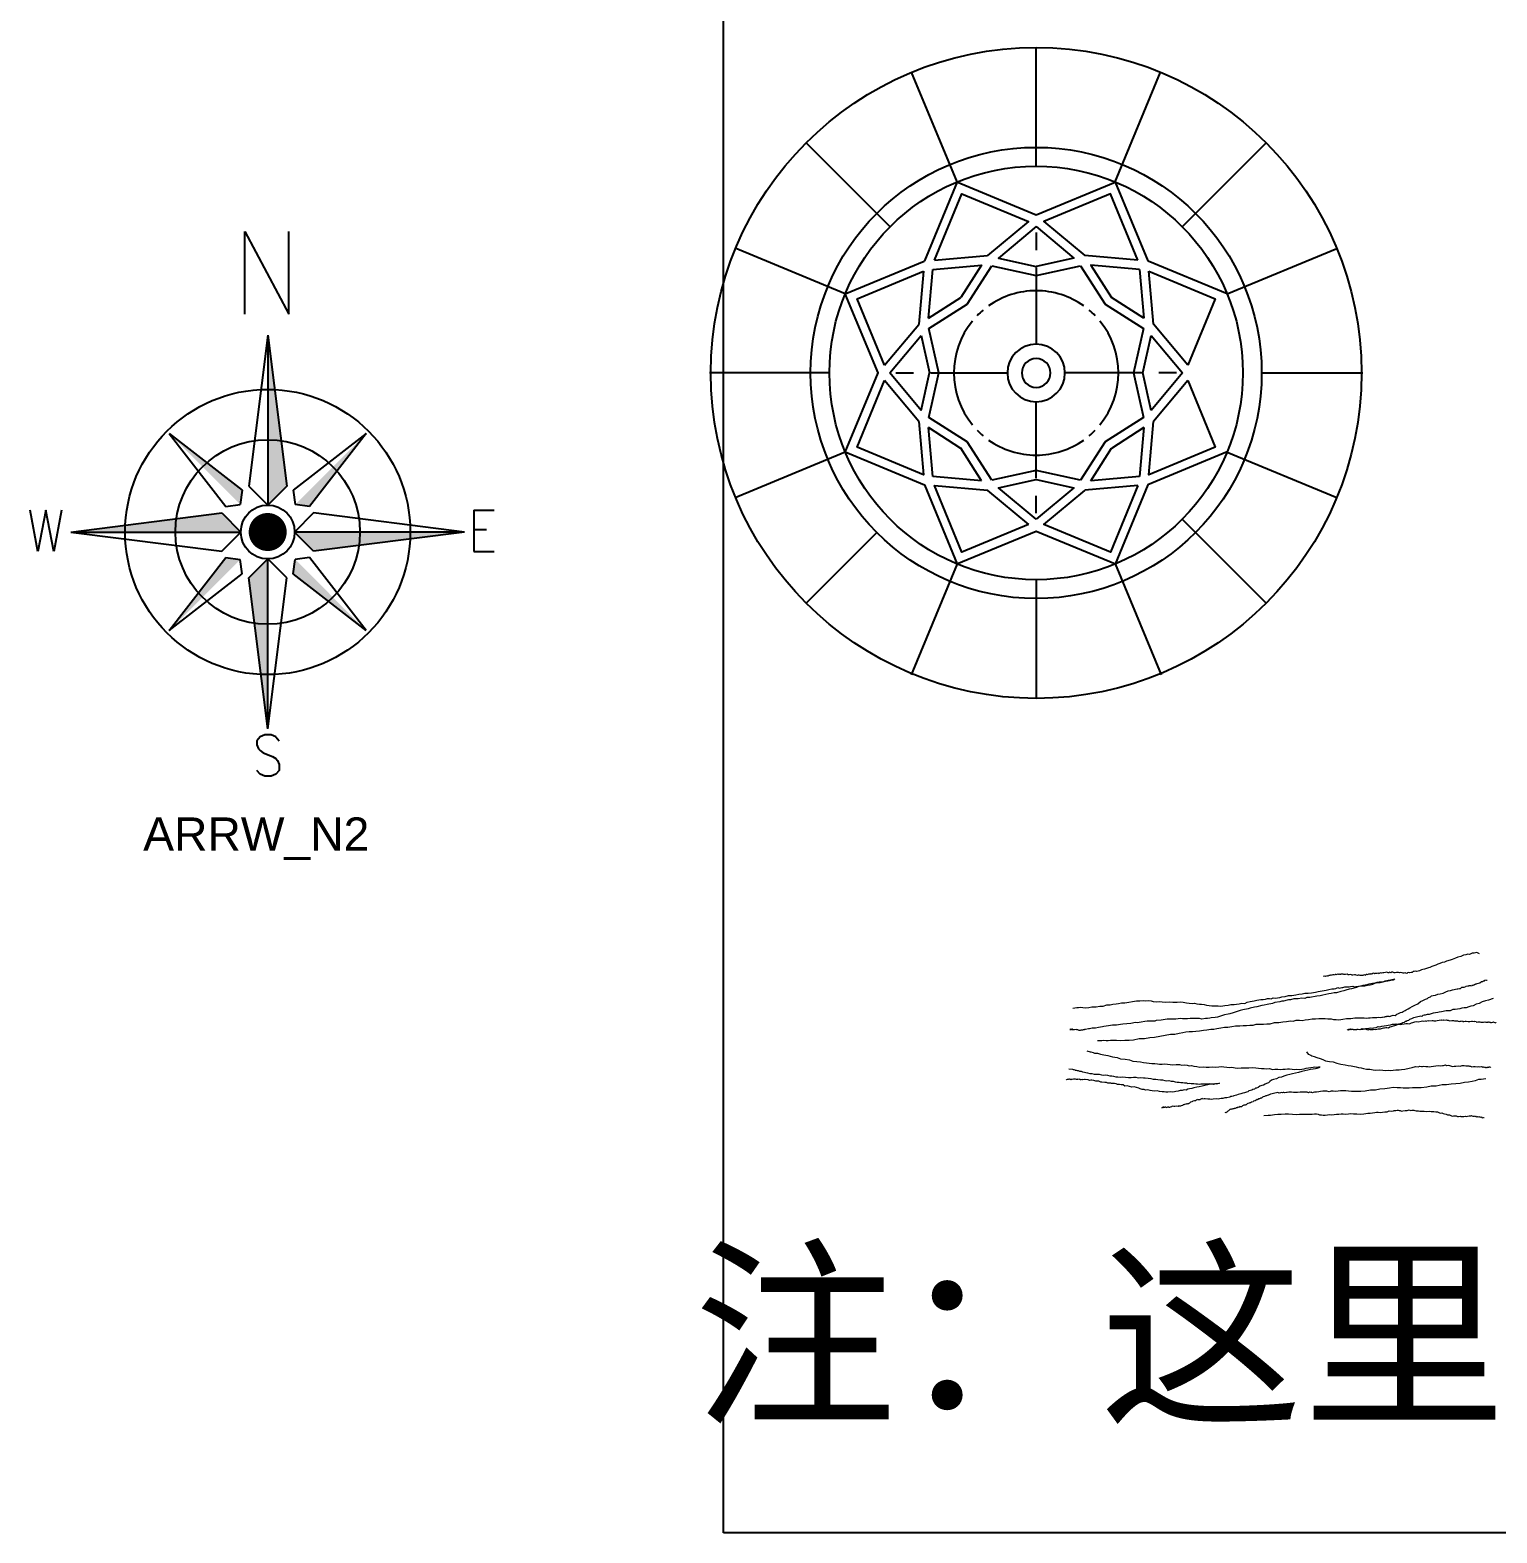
# Model space of a CAD drawing. Header units: millimetres. Extents: x 14385 to 129787, y 107826 to 186798.
# Drawn here: x 14385 to 23246, y 107826 to 116902 of the extents above; entities that cross this region are included whole.
import ezdxf
from ezdxf.enums import TextEntityAlignment as Align

# ---------------------------------------------------------------- set-up
doc = ezdxf.new("R2010")
doc.units = ezdxf.units.MM
doc.header["$LTSCALE"] = 1000
doc.layers.add('FF-DB', color=144, linetype='Continuous')
doc.layers.add('TEXT', color=50, linetype='Continuous')
doc.styles.add('ar', font='arial.ttf')

# ---------------------------------------------------------------- blocks, each defined once
blk = doc.blocks.new('ARRW_N2')
at = {"color": 6}
for p, q in [((-138.2, 1815.4), (128.2, 1315.2)), ((-138.2, 1315.2), (-138.2, 1815.4)), ((128.2, 1315.2), (128.2, 1815.4)), ((128.2, 1815.4), (128.2, 1815.4)), ((-1388, -117.4), (-1435.6, 132.7)), ((-1340.3, 132.7), (-1388, -117.4)), ((-1292.6, -117.4), (-1340.3, 132.7)), ((-1245, 132.7), (-1292.6, -117.4)), ((-1245, 132.7), (-1245, 132.7)), ((1244.8, 132.7), (1368.8, 132.7)), ((1244.8, 132.7), (1244.8, -117.4)), ((1321.2, 13.9), (1244.8, 13.9)), ((1244.8, -117.4), (1368.8, -117.4)), ((-46, -1237.2), (-65.6, -1260.7)), ((-65.6, -1260.7), (-65.6, -1284.9)), ((-17.9, -1225.4), (-46, -1237.2)), ((20.6, -1225.4), (-17.9, -1225.4)), ((48.7, -1237.2), (20.6, -1225.4)), ((48.7, -1237.2), (68.3, -1260.7)), ((-65.6, -1284.9), (-55.8, -1308.4)), ((-55.8, -1308.4), (-46, -1320.1)), ((-46, -1320.1), (-27.1, -1332.5)), ((-27.1, -1332.5), (29.8, -1356)), ((29.8, -1356), (48.7, -1367.8)), ((-46, -1463.1), (-65.6, -1439.6)), ((-65.6, -1439.6), (-65.6, -1439.6)), ((48.7, -1367.8), (58.5, -1379.5)), ((68.3, -1439.6), (48.7, -1463.1)), ((58.5, -1379.5), (68.3, -1403.7)), ((68.3, -1403.7), (68.3, -1439.6)), ((-17.9, -1474.9), (-46, -1463.1)), ((20.6, -1474.9), (-17.9, -1474.9)), ((48.7, -1463.1), (20.6, -1474.9))]:
    blk.add_line(p, q, dxfattribs=at)
for p, q in [((0, 1189.2), (-114.9, 277.3)), ((0, 1189.2), (114.9, 277.3)), ((0, 1189.2), (0, 162.5)), ((-595.1, 595.1), (-253.1, 154.5)), ((-595.1, 595.1), (-154.5, 253.1)), ((595.1, 595.1), (154.5, 253.1)), ((595.1, 595.1), (253.1, 154.5)), ((-114.9, 277.3), (0, 162.5)), ((114.9, 277.3), (0, 162.5)), ((-154.5, 253.1), (-165.5, 165.5)), ((154.5, 253.1), (165.5, 165.5)), ((-1189.2, 0), (-277.3, 114.9)), ((-277.3, 114.9), (-162.5, 0)), ((-253.1, 154.5), (-165.5, 165.5)), ((277.3, 114.9), (162.5, 0)), ((253.1, 154.5), (165.5, 165.5)), ((1189.2, 0), (277.3, 114.9)), ((-1189.2, 0), (-277.3, -114.9)), ((-1189.2, 0), (-162.5, 0)), ((-277.3, -114.9), (-162.5, 0)), ((1189.2, 0), (162.5, 0)), ((277.3, -114.9), (162.5, 0)), ((1189.2, 0), (277.3, -114.9)), ((-595.1, -595.1), (-253.1, -154.5)), ((-253.1, -154.5), (-165.5, -165.5)), ((-154.5, -253.1), (-165.5, -165.5)), ((-114.9, -277.3), (0, -162.5)), ((114.9, -277.3), (0, -162.5)), ((0, -1189.2), (0, -162.5)), ((154.5, -253.1), (165.5, -165.5)), ((253.1, -154.5), (165.5, -165.5)), ((595.1, -595.1), (253.1, -154.5)), ((-595.1, -595.1), (-154.5, -253.1)), ((595.1, -595.1), (154.5, -253.1)), ((0, -1189.2), (-114.9, -277.3)), ((0, -1189.2), (114.9, -277.3))]:
    blk.add_line(p, q)
at = {"const_width": 114.8}
blk.add_lwpolyline([(-57.4, 0, 1), (57.4, 0, 1)], format="xyb", close=True, dxfattribs=at)
for radius in [861.3, 557.3, 162.5]:
    blk.add_circle((0, 0), radius)
for points in [[(0, 1189.2), (114.9, 277.3), (0, 162.5)], [(-165.5, 165.5), (-595.1, 595.1), (-154.5, 253.1)], [(165.5, 165.5), (595.1, 595.1), (253.1, 154.5)], [(-1189.2, 0), (-277.3, 114.9), (-162.5, 0)], [(1189.2, 0), (277.3, -114.9), (162.5, 0)], [(-165.5, -165.5), (-595.1, -595.1), (-253.1, -154.5)], [(0, -1189.2), (-114.9, -277.3), (0, -162.5)], [(165.5, -165.5), (595.1, -595.1), (154.5, -253.1)]]:
    blk.add_solid(points)

msp = doc.modelspace()

# ---------------------------------------------------------------- linework, layer by layer
at = {"color": 1}
msp.add_lwpolyline([(129786.9, 184762.2), (129786.9, 107826.4), (18573.3, 107826.4), (18573.3, 184762.2), (80368.9, 184762.2), (80368.9, 107826.4)], dxfattribs=at)
at = {"linetype": 'Continuous', "lineweight": 5}
for points in [[(23141.2, 111323.4), (23125.1, 111330.6), (23116.3, 111328.5), (23107.5, 111326.4), (23096.3, 111327.4), (23081.1, 111320.2), (23069.9, 111321.2), (23057.9, 111316.5), (23043.4, 111315), (23028.3, 111307.7), (23010.6, 111303.6), (22995.5, 111296.4), (22974.7, 111289.6), (22962.7, 111285), (22941.9, 111278.3), (22929.9, 111273.6), (22915.4, 111272), (22900.3, 111264.8), (22888.3, 111260.2), (22876.3, 111255.5), (22864.3, 111250.9), (22852.3, 111246.2), (22840.3, 111241.6), (22831.5, 111239.5), (22819.5, 111234.9), (22807.5, 111230.2), (22798.7, 111228.1), (22789.9, 111226.1), (22777.9, 111221.4), (22769.1, 111219.3), (22760.3, 111217.3), (22754.6, 111217.8), (22745.8, 111215.7), (22740.2, 111216.2), (22733.8, 111211), (22728.2, 111211.5), (22719.4, 111209.5), (22713.8, 111210), (22705, 111207.9), (22701.8, 111205.3), (22696.2, 111205.8), (22693.8, 111208.9), (22685, 111206.8), (22679.3, 111207.3), (22673.7, 111207.8), (22665.7, 111211.4), (22656.9, 111209.3), (22651.3, 111209.8), (22645.6, 111210.3), (22640, 111210.8), (22631.2, 111208.7), (22625.6, 111209.2), (22617.6, 111212.8), (22611.9, 111213.3), (22605.6, 111208.1), (22597.5, 111211.7), (22594.3, 111209.1), (22588.7, 111209.6), (22580.7, 111213.2), (22571.9, 111211.1), (22563.1, 111209.1), (22557.4, 111209.6), (22548.6, 111207.5), (22543, 111208), (22539.8, 111205.4), (22534.2, 111205.9), (22531, 111203.3), (22528.6, 111206.4), (22519.8, 111204.3), (22514.2, 111204.8), (22508.6, 111205.3), (22505.4, 111202.8), (22502.9, 111205.8), (22494.1, 111203.8), (22490.9, 111201.2), (22485.3, 111201.7), (22482.1, 111199.1), (22479.7, 111202.2), (22476.5, 111199.6), (22470.9, 111200.1), (22467.7, 111197.5), (22462.1, 111198), (22456.5, 111198.5), (22450.1, 111193.4), (22447.7, 111196.5), (22438.9, 111194.4), (22435.7, 111191.8), (22430.1, 111192.3), (22424.4, 111192.8), (22418.8, 111193.3), (22413.2, 111193.8), (22407.6, 111194.3), (22404.4, 111191.7), (22396.4, 111195.3), (22390.7, 111195.8), (22385.1, 111196.3), (22376.3, 111194.2), (22370.7, 111194.7), (22362.7, 111198.3), (22353.9, 111196.2), (22348.2, 111196.7), (22340.2, 111200.3), (22331.4, 111198.2), (22325.8, 111198.7), (22320.2, 111199.2), (22317.7, 111202.3), (22314.5, 111199.7), (22308.9, 111200.2), (22303.3, 111200.7), (22300.1, 111198.1), (22294.5, 111198.6), (22292.1, 111201.7), (22288.9, 111199.1), (22283.3, 111199.6), (22280.1, 111197.1), (22274.5, 111197.6), (22268.8, 111198.1), (22265.7, 111195.5), (22260, 111196), (22254.4, 111196.5), (22251.2, 111193.9), (22248.8, 111197), (22245.6, 111194.4), (22240, 111194.9), (22236.8, 111192.3), (22231.2, 111192.8), (22228, 111190.3), (22224.8, 111187.7), (22222.4, 111190.8), (22219.2, 111188.2), (22216.8, 111191.3), (22213.6, 111188.7), (22210.4, 111186.1), (22208, 111189.2), (22204.8, 111186.6), (22202.4, 111189.7), (22199.2, 111187.1), (22199.2, 111187.1)], [(20684.2, 110996), (20707.4, 110999.6), (20718.6, 110998.6), (20727.4, 111000.7), (20744.3, 110999.2), (20761.1, 110997.7), (20781.2, 110998.8), (20798.8, 111003), (20824.4, 111003.5), (20847.7, 111007.2), (20867.7, 111008.3), (20888.5, 111015), (20908.5, 111016.1), (20926.2, 111020.2), (20946.2, 111021.3), (20960.6, 111022.9), (20978.2, 111027), (20998.3, 111028.1), (21021.5, 111031.7), (21044.7, 111035.4), (21068, 111039), (21088, 111040.1), (21108, 111041.2), (21124.9, 111039.7), (21139.3, 111041.3), (21156.2, 111039.8), (21169.8, 111035.7), (21186.7, 111034.2), (21206.7, 111035.3), (21223.6, 111033.8), (21246, 111031.8), (21266.1, 111032.9), (21288.5, 111030.9), (21314.2, 111031.4), (21334.2, 111032.5), (21351.1, 111031), (21370.3, 111026.5), (21387.2, 111025), (21404, 111023.5), (21418.5, 111025), (21432.1, 111021), (21449, 111019.5), (21460.2, 111018.5), (21477.1, 111017), (21490.7, 111012.9), (21507.6, 111011.4), (21524.4, 111009.9), (21541.3, 111008.4), (21561.3, 111009.5), (21578.2, 111008), (21601.4, 111011.6), (21621.4, 111012.7), (21639, 111016.9), (21659.1, 111017.9), (21673.5, 111019.5), (21687.9, 111021.1), (21705.5, 111025.2), (21722.4, 111023.7), (21737.6, 111031), (21755.2, 111035.1), (21778.4, 111038.8), (21796, 111042.9), (21819.3, 111046.6), (21833.7, 111048.1), (21848.1, 111049.7), (21860.1, 111054.4), (21871.3, 111053.4), (21882.6, 111052.4), (21894.6, 111057), (21905.8, 111056), (21920.2, 111057.6), (21934.6, 111059.2), (21946.6, 111063.8), (21966.7, 111064.9), (21987.5, 111071.6), (22007.5, 111072.7), (22030.7, 111076.4), (22048.3, 111080.5), (22068.4, 111081.6), (22086, 111085.7), (22106, 111086.8), (22126.1, 111087.9), (22149.3, 111091.5), (22166.9, 111095.7), (22190.1, 111099.3), (22213.4, 111103), (22231, 111107.1), (22248.6, 111111.3), (22263, 111112.9), (22271.8, 111114.9), (22283.8, 111119.6), (22291.9, 111116), (22300.7, 111118.1), (22309.5, 111120.2), (22315.1, 111119.7), (22327.1, 111124.3), (22338.3, 111123.3), (22352.7, 111124.9), (22361.6, 111127), (22376, 111128.5), (22384, 111125), (22392.8, 111127), (22398.4, 111126.5), (22404.1, 111126), (22412.9, 111128.1), (22421.7, 111130.2), (22432.9, 111129.2), (22447.3, 111130.8), (22464.9, 111134.9), (22479.4, 111136.5), (22497, 111140.6), (22509, 111145.3), (22526.6, 111149.4), (22541, 111151), (22558.6, 111155.2), (22570.6, 111159.8), (22588.2, 111164), (22602.6, 111165.5), (22611.5, 111167.6), (22620.3, 111169.7), (22625.9, 111169.2), (22629.1, 111171.8), (22625.9, 111169.2), (22622.7, 111166.6), (22619.5, 111164), (22613.9, 111164.5), (22605.1, 111162.5), (22596.3, 111160.4), (22587.5, 111158.3), (22573, 111156.7), (22564.2, 111154.7), (22549.8, 111153.1), (22535.4, 111151.5), (22521, 111149.9), (22509, 111145.3), (22494.5, 111143.7), (22471.3, 111140.1), (22459.3, 111135.4), (22450.5, 111133.3), (22436.1, 111131.8), (22424.1, 111127.1), (22409.7, 111125.5), (22397.7, 111120.9), (22368.1, 111112.1), (22353.6, 111110.5), (22332.8, 111103.8), (22320.9, 111099.1), (22303.2, 111095), (22276.8, 111088.8), (22262.4, 111087.2), (22244.8, 111083), (22230.4, 111081.5), (22195.1, 111073.2), (22177.5, 111069), (22157.5, 111067.9), (22116.6, 111060.1), (22096.6, 111059.1), (22084.6, 111054.4), (22067.8, 111055.9), (22044.5, 111052.3), (22030.1, 111050.7), (22018.9, 111051.7), (21998.1, 111045), (21986.8, 111046), (21978, 111043.9), (21957.2, 111037.2), (21946, 111038.2), (21934, 111033.5), (21905.2, 111030.4), (21890, 111023.1), (21857.9, 111017.4), (21840.3, 111013.3), (21825.9, 111011.7), (21796.3, 111002.9), (21781.9, 111001.3), (21755.5, 110995.1), (21743.5, 110990.4), (21711.4, 110984.7), (21693.8, 110980.6), (21664.2, 110971.8), (21652.2, 110967.1), (21631.4, 110960.4), (21622.6, 110958.3), (21599.4, 110954.7), (21587.4, 110950), (21557.8, 110941.2), (21543.3, 110939.6), (21520.1, 110936), (21511.3, 110933.9), (21496.9, 110932.3), (21485.7, 110933.3), (21462.4, 110929.7), (21448.8, 110933.8), (21423.1, 110933.2), (21391.8, 110933.1), (21377.4, 110931.5), (21346.1, 110931.5), (21334.9, 110932.4), (21306.1, 110929.3), (21274.8, 110929.2), (21254.8, 110928.1), (21217.1, 110922.9), (21188.3, 110919.8), (21179.5, 110917.7), (21153.8, 110917.1), (21133.8, 110916), (21119.3, 110914.5), (21096.1, 110910.8), (21072.9, 110907.2), (21061.6, 110908.2), (21035.2, 110901.9), (21009.6, 110901.4), (20986.3, 110897.7), (20971.9, 110896.1), (20948.7, 110892.5), (20923, 110891.9), (20899.8, 110888.2), (20871, 110885.1), (20862.2, 110883), (20838.9, 110879.4), (20821.3, 110875.2), (20801.3, 110874.1), (20783.7, 110870), (20778.1, 110870.5), (20760.4, 110866.3), (20754.8, 110866.8), (20751.6, 110864.3), (20746, 110864.8), (20742.8, 110862.2), (20737.2, 110862.7), (20731.6, 110863.2), (20728.4, 110860.6), (20722.8, 110861.1), (20717.2, 110861.6), (20714.7, 110864.7), (20709.1, 110865.2), (20703.5, 110865.7), (20694.7, 110863.6), (20689.1, 110864.1), (20683.5, 110864.6), (20677.9, 110865.1), (20672.2, 110865.6), (20669.8, 110868.7), (20666.6, 110866.1), (20666.6, 110866.1), (20672.2, 110865.6), (20675.4, 110868.2), (20678.6, 110870.8), (20681, 110867.7), (20684.2, 110870.3)], [(20833.9, 110799.8), (20853.9, 110800.9), (20859.5, 110800.4), (20868.3, 110802.5), (20885.2, 110801), (20896.4, 110800), (20910.8, 110801.5), (20930.9, 110802.6), (20947.7, 110801.1), (20970.2, 110799.1), (20999, 110802.3), (21024.7, 110802.9), (21050.3, 110803.4), (21085.6, 110811.7), (21116.8, 110811.8), (21148.9, 110817.5), (21177.7, 110820.7), (21209.8, 110826.4), (21241.8, 110832.1), (21273.8, 110837.9), (21299.5, 110838.4), (21325.9, 110844.7), (21349.1, 110848.3), (21366.7, 110852.5), (21386.8, 110853.5), (21406.8, 110854.6), (21426.9, 110855.7), (21450.1, 110859.3), (21473.3, 110863), (21493.4, 110864.1), (21516.6, 110867.7), (21536.6, 110868.8), (21554.2, 110873), (21577.5, 110876.6), (21600.7, 110880.3), (21620.7, 110881.3), (21644, 110885), (21667.2, 110888.6), (21692.8, 110889.2), (21712.9, 110890.3), (21732.9, 110891.4), (21753, 110892.4), (21773, 110893.5), (21790.6, 110897.7), (21805, 110899.2), (21821.9, 110897.7), (21836.3, 110899.3), (21856.3, 110900.4), (21876.4, 110901.5), (21902.8, 110907.7), (21928.5, 110908.3), (21951.7, 110911.9), (21974.9, 110915.6), (21998.1, 110919.2), (22015, 110917.7), (22032.6, 110921.9), (22052.6, 110923), (22069.5, 110921.5), (22087.1, 110925.6), (22107.1, 110926.7), (22130.4, 110930.3), (22150.4, 110931.4), (22170.5, 110932.5), (22190.5, 110933.6), (22207.3, 110932.1), (22224.2, 110930.6), (22244.2, 110931.6), (22257.9, 110927.6), (22274.7, 110926.1), (22291.6, 110924.6), (22314.8, 110928.2), (22338, 110931.9), (22363.7, 110932.5), (22386.9, 110936.1), (22401.4, 110937.7), (22418.2, 110936.2), (22432.6, 110937.8), (22443.9, 110936.8), (22455.1, 110935.8), (22469.5, 110937.3), (22480.7, 110936.3), (22495.2, 110937.9), (22509.6, 110939.5), (22520.8, 110938.5), (22529.6, 110940.6), (22540.9, 110939.6), (22549.7, 110941.7), (22555.3, 110941.2), (22564.1, 110943.2), (22569.7, 110942.7), (22572.9, 110945.3), (22578.5, 110944.8), (22581.7, 110947.4), (22587.3, 110946.9), (22592.9, 110946.4), (22598.6, 110945.9), (22607.4, 110948), (22619.4, 110952.6), (22630.6, 110951.6), (22640.2, 110959.3), (22652.2, 110964), (22664.1, 110968.6), (22673, 110970.7), (22679.3, 110975.8), (22691.3, 110980.5), (22697.7, 110985.6), (22709.7, 110990.3), (22719.3, 110998), (22734.5, 111005.2), (22749.6, 111012.5), (22768, 111022.3), (22784, 111035.1), (22799.2, 111042.4), (22814.3, 111049.6), (22826.3, 111054.2), (22832.7, 111059.4), (22844.7, 111064), (22851.1, 111069.2), (22859.9, 111071.2), (22874.3, 111072.8), (22889.5, 111080), (22903.9, 111081.6), (22921.5, 111085.8), (22936.7, 111093), (22951.9, 111100.2), (22966.3, 111101.8), (22978.3, 111106.4), (22987.1, 111108.5), (22995.9, 111110.6), (23004.7, 111112.7), (23010.4, 111112.2), (23019.2, 111114.2), (23024.8, 111113.7), (23028, 111116.3), (23034.4, 111121.5), (23048.8, 111123), (23057.6, 111125.1), (23060.8, 111127.7), (23069.6, 111129.8), (23075.2, 111129.3), (23078.4, 111131.8), (23084, 111131.3), (23089.6, 111130.8), (23092.8, 111133.4), (23098.4, 111132.9), (23101.6, 111135.5), (23107.2, 111135), (23110.4, 111137.6), (23116.8, 111142.7), (23119.2, 111139.6), (23125.6, 111144.8), (23143.2, 111148.9), (23152.8, 111156.7), (23158.4, 111156.2), (23164.8, 111161.3), (23170.4, 111160.8), (23173.6, 111163.4), (23176.8, 111166), (23179.2, 111162.9), (23182.4, 111165.5), (23182.4, 111165.5), (23184.8, 111162.4)], [(23224.1, 111053.2), (23194.5, 111044.4), (23176.8, 111040.2), (23156, 111033.5), (23137.7, 111023.7), (23120.1, 111019.5), (23101.7, 111009.8), (23087.3, 111008.2), (23075.3, 111003.5), (23060.1, 110996.3), (23048.8, 110997.3), (23034.4, 110995.7), (23022.4, 110991.1), (23008, 110989.5), (22993.6, 110987.9), (22979.2, 110986.4), (22964, 110979.1), (22952.7, 110980.1), (22938.3, 110978.6), (22929.5, 110976.5), (22920.7, 110974.4), (22911.9, 110972.3), (22897.5, 110970.8), (22888.7, 110968.7), (22874.2, 110967.1), (22859.8, 110965.5), (22847.8, 110960.9), (22835.8, 110956.2), (22824.6, 110957.2), (22812.6, 110952.6), (22807, 110953.1), (22798.2, 110951), (22791.8, 110945.9), (22786.2, 110946.4), (22777.4, 110944.3), (22768.6, 110942.2), (22759.8, 110940.1), (22751, 110938.1), (22742.2, 110936), (22730.2, 110931.3), (22718.2, 110926.7), (22711.8, 110921.5), (22703, 110919.5), (22696.6, 110914.3), (22691, 110914.8), (22684.6, 110909.7), (22675.8, 110907.6), (22672.6, 110905), (22660.6, 110900.4), (22651.8, 110898.3), (22639.8, 110893.6), (22627.8, 110889), (22619, 110886.9), (22607, 110882.3), (22598.2, 110880.2), (22591.8, 110875), (22580.6, 110876), (22575, 110876.5), (22566.2, 110874.5), (22560.6, 110875), (22551.7, 110872.9), (22539.8, 110868.2), (22528.5, 110869.2), (22519.7, 110867.2), (22510.9, 110865.1), (22499.7, 110866.1), (22496.5, 110863.5), (22490.9, 110864), (22479.6, 110865), (22474, 110865.5), (22465.2, 110863.4), (22457.2, 110867), (22445.9, 110868), (22437.1, 110865.9), (22425.9, 110866.9), (22417.1, 110864.9), (22405.9, 110865.9), (22400.2, 110866.3), (22391.4, 110864.3), (22385.8, 110864.8), (22380.2, 110865.3), (22374.6, 110865.8), (22369, 110866.3), (22363.4, 110866.8), (22360.2, 110864.2), (22357.7, 110867.3), (22354.5, 110864.7), (22352.1, 110867.8), (22348.9, 110865.2), (22345.7, 110862.6), (22343.3, 110865.7), (22348.9, 110865.2), (22352.1, 110867.8), (22360.9, 110869.8), (22369, 110866.3), (22377.8, 110868.3), (22389, 110867.3), (22400.2, 110866.3), (22409, 110868.4), (22420.3, 110867.4), (22432.3, 110872.1), (22443.5, 110871.1), (22452.3, 110873.2), (22463.5, 110872.2), (22472.4, 110874.2), (22481.2, 110876.3), (22492.4, 110875.3), (22501.2, 110877.4), (22515.6, 110879), (22527.6, 110883.6), (22538.9, 110882.6), (22550.8, 110887.3), (22565.3, 110888.8), (22579.7, 110890.4), (22588.5, 110892.5), (22602.9, 110894.1), (22614.9, 110898.7), (22626.1, 110897.7), (22631.8, 110897.2), (22635, 110899.8), (22643, 110896.2), (22646.2, 110898.8), (22651.8, 110898.3), (22657.4, 110897.8), (22663, 110897.3), (22671.8, 110899.4), (22686.3, 110900.9), (22695.1, 110903), (22706.3, 110902), (22717.5, 110901), (22729.5, 110905.7), (22738.3, 110907.7), (22750.3, 110912.4), (22759.1, 110914.5), (22770.4, 110913.5), (22788, 110917.6), (22796.8, 110919.7), (22804.8, 110916.1), (22813.6, 110918.2), (22819.3, 110917.7), (22828.1, 110919.8), (22833.7, 110919.3), (22853.7, 110920.3), (22859.3, 110919.8), (22865, 110919.3), (22876.2, 110918.3), (22885, 110920.4), (22908.2, 110924.1), (22913.8, 110923.6), (22922.6, 110925.7), (22925.1, 110922.6), (22939.5, 110924.2), (22945.1, 110923.7), (22950.7, 110923.2), (22958.8, 110919.6), (22973.2, 110921.2), (22984.4, 110920.2), (22990, 110919.7), (23001.3, 110918.7), (23006.9, 110918.2), (23012.5, 110917.7), (23020.6, 110914.1), (23023.7, 110916.7), (23029.4, 110916.2), (23038.2, 110918.2), (23040.6, 110915.2), (23046.2, 110914.7), (23055, 110916.7), (23060.6, 110916.2), (23071.9, 110915.2), (23077.5, 110914.7), (23083.1, 110914.2), (23091.9, 110916.3), (23097.5, 110915.8), (23108.8, 110914.8), (23111.9, 110917.4), (23120, 110913.8), (23122.4, 110910.8), (23131.2, 110912.8), (23142.4, 110911.8), (23148.1, 110911.3), (23159.3, 110910.3), (23164.9, 110909.8), (23173.7, 110911.9), (23179.3, 110911.4), (23185, 110910.9), (23190.6, 110910.4), (23193.8, 110913), (23196.2, 110909.9), (23199.4, 110912.5), (23201.8, 110909.4), (23205, 110912), (23207.4, 110908.9), (23213, 110908.4), (23221.8, 110910.5), (23225, 110913.1), (23227.5, 110910), (23233.1, 110909.5), (23235.5, 110906.4), (23238.7, 110909), (23241.1, 110905.9), (23241.1, 110905.9)], [(20768.6, 110737), (20787.8, 110732.5), (20793.4, 110732), (20807.1, 110727.9), (20815.1, 110724.3), (20832, 110722.8), (20851.3, 110718.3), (20870.5, 110713.7), (20895.4, 110708.6), (20922.8, 110700.5), (20950.8, 110698), (20972.5, 110690.3), (21000.6, 110687.8), (21025.5, 110682.8), (21047.2, 110675.1), (21069.7, 110673.1), (21092.2, 110671.1), (21111.4, 110666.6), (21128.3, 110665.1), (21145.1, 110663.6), (21162, 110662.1), (21178.8, 110660.6), (21195.7, 110659.1), (21206.9, 110658.1), (21223.8, 110656.6), (21238.2, 110658.2), (21255, 110656.7), (21271.9, 110655.2), (21288.7, 110653.7), (21308.8, 110654.7), (21328.8, 110655.8), (21342.5, 110651.7), (21356.9, 110653.3), (21373.7, 110651.8), (21387.4, 110647.8), (21401.8, 110649.3), (21415.5, 110645.3), (21432.3, 110643.8), (21451.6, 110639.2), (21471.6, 110640.3), (21488.5, 110638.8), (21508.5, 110639.8), (21528.6, 110640.9), (21545.4, 110639.4), (21565.5, 110640.5), (21579.9, 110642.1), (21596.7, 110640.6), (21613.6, 110639.1), (21630.4, 110637.6), (21644.9, 110639.2), (21664.1, 110634.6), (21681, 110633.1), (21701, 110634.2), (21726.7, 110634.7), (21746.7, 110635.8), (21766.8, 110636.9), (21789.2, 110634.9), (21806.1, 110633.4), (21822.9, 110631.9), (21839.8, 110630.4), (21856.6, 110628.9), (21871, 110630.5), (21890.3, 110625.9), (21904.7, 110627.5), (21921.6, 110626), (21938.4, 110624.5), (21952.9, 110626.1), (21967.3, 110627.6), (21981.7, 110629.2), (21992.9, 110628.2), (22009.8, 110626.7), (22021, 110625.7), (22035.4, 110627.3), (22052.3, 110625.8), (22066.7, 110627.4), (22081.1, 110629), (22093.1, 110633.6), (22107.6, 110635.2), (22122, 110636.8), (22136.4, 110638.3), (22145.2, 110640.4), (22156.4, 110639.4), (22162.1, 110638.9), (22167.7, 110638.4), (22170.9, 110641), (22176.5, 110640.5), (22173.3, 110637.9), (22170.1, 110635.3), (22158.1, 110630.7), (22149.3, 110628.6), (22134.9, 110627), (22120.5, 110625.5), (22102.8, 110621.3), (22085.2, 110617.2), (22067.6, 110613), (22046.8, 110606.3), (22029.2, 110602.1), (22011.6, 110598), (21994, 110593.8), (21976.4, 110589.7), (21958.8, 110585.5), (21943.6, 110578.3), (21929.1, 110576.7), (21914, 110569.5), (21896.4, 110565.4), (21884.4, 110560.7), (21874.8, 110553), (21865.2, 110545.3), (21853.2, 110540.6), (21846.8, 110535.5), (21834.8, 110530.8), (21826, 110528.8), (21814, 110524.1), (21804.5, 110516.4), (21792.5, 110511.7), (21786.9, 110512.2), (21780.5, 110507.1), (21771.7, 110505), (21765.3, 110499.9), (21756.5, 110497.8), (21747.7, 110495.7), (21741.3, 110490.6), (21732.5, 110488.5), (21720.5, 110483.8), (21711.7, 110481.8), (21699.7, 110477.1), (21690.9, 110475), (21682.1, 110473), (21673.3, 110470.9), (21664.5, 110468.8), (21655.7, 110466.7), (21652.5, 110464.2), (21643.7, 110462.1), (21638.1, 110462.6), (21631.7, 110457.4), (21614.1, 110453.3), (21602.8, 110454.3), (21590.8, 110449.6), (21579.6, 110450.6), (21570.8, 110448.6), (21562, 110446.5), (21550.8, 110447.5), (21530.7, 110446.4), (21521.9, 110444.3), (21510.7, 110445.3), (21505.1, 110445.8), (21499.5, 110446.3), (21482.6, 110447.8), (21477, 110448.3), (21468.2, 110446.3), (21465.8, 110449.3), (21453.8, 110444.7), (21450.6, 110442.1), (21445, 110442.6), (21439.3, 110443.1), (21436.1, 110440.5), (21430.5, 110441), (21427.3, 110438.5), (21424.2, 110435.9), (21418.5, 110436.4), (21409.7, 110434.3), (21406.5, 110431.7), (21403.3, 110429.2), (21394.5, 110427.1), (21391.4, 110424.5), (21388.2, 110421.9), (21385, 110419.4), (21381.8, 110416.8), (21376.2, 110417.3), (21373, 110414.7), (21370.6, 110417.8), (21367.4, 110415.2), (21358.6, 110413.1), (21355.4, 110410.6), (21349.7, 110411.1), (21346.6, 110408.5), (21337.8, 110406.4), (21334.6, 110403.8), (21328.9, 110404.3), (21323.3, 110404.8), (21320.1, 110402.3), (21308.9, 110403.3), (21300.1, 110401.2), (21294.5, 110401.7), (21283.3, 110402.7), (21280.1, 110400.1), (21271.3, 110398), (21268.1, 110395.5), (21262.5, 110396), (21260, 110399), (21256.8, 110396.5), (21253.6, 110393.9), (21251.2, 110397), (21248, 110394.4), (21245.6, 110397.5), (21240, 110398), (21236.8, 110395.4), (21231.2, 110395.9), (21228, 110393.3), (21225.6, 110396.4), (21222.4, 110393.8), (21222.4, 110393.8), (21225.6, 110396.4), (21228.8, 110399), (21231.9, 110401.5)], [(22094.9, 110730.6), (22104.6, 110718.3), (22112.6, 110714.7), (22120.7, 110711.2), (22128.7, 110707.6), (22142.4, 110703.5), (22158.5, 110696.4), (22177.7, 110691.8), (22193.8, 110684.7), (22209.9, 110677.5), (22234.8, 110672.5), (22257.3, 110670.5), (22279, 110662.8), (22303.9, 110657.7), (22328.8, 110652.7), (22348, 110648.1), (22364.9, 110646.6), (22376.1, 110645.6), (22395.4, 110641), (22409, 110637), (22425.9, 110635.5), (22439.6, 110631.4), (22458.8, 110626.8), (22478.9, 110627.9), (22498.1, 110623.3), (22515, 110621.8), (22535, 110622.9), (22557.5, 110620.9), (22574.4, 110619.4), (22588.8, 110621), (22605.6, 110619.5), (22620, 110621.1), (22634.5, 110622.6), (22654.5, 110623.7), (22668.9, 110625.3), (22689, 110626.4), (22715.4, 110632.6), (22733, 110636.8), (22753.8, 110643.5), (22770.6, 110642), (22779.5, 110644.1), (22790.7, 110643.1), (22796.3, 110642.6), (22805.1, 110644.6), (22816.3, 110643.6), (22827.6, 110642.6), (22838.8, 110641.6), (22847.6, 110643.7), (22862, 110645.3), (22876.5, 110646.9), (22890.9, 110648.4), (22902.1, 110647.4), (22916.5, 110649), (22922.2, 110648.5), (22934.2, 110653.2), (22942.2, 110649.6), (22951, 110651.7), (22959, 110648.1), (22964.7, 110647.6), (22978.3, 110643.5), (22987.1, 110645.6), (22998.4, 110644.6), (23012.8, 110646.2), (23024, 110645.2), (23036, 110649.8), (23047.2, 110648.8), (23058.5, 110647.8), (23064.1, 110647.3), (23069.7, 110646.8), (23075.3, 110646.3), (23080.9, 110645.8), (23086.6, 110645.3), (23094.6, 110641.8), (23103.4, 110643.8), (23114.6, 110642.8), (23125.9, 110641.8), (23134.7, 110643.9), (23142.7, 110640.3), (23151.5, 110642.4), (23157.1, 110641.9), (23159.6, 110638.8), (23162.8, 110641.4), (23165.2, 110638.3), (23168.4, 110640.9), (23170.8, 110637.8), (23174, 110640.4), (23176.4, 110637.4), (23182, 110636.9), (23185.2, 110639.4), (23187.7, 110636.4), (23190.8, 110638.9), (23196.5, 110638.4), (23199.7, 110641), (23205.3, 110640.5), (23205.3, 110640.5), (23207.7, 110637.4)], [(20660.2, 110629.5), (20682.7, 110627.5), (20685.1, 110624.4), (20690.8, 110623.9), (20696.4, 110623.4), (20698.8, 110620.4), (20704.4, 110619.9), (20710, 110619.4), (20715.6, 110618.9), (20723.7, 110615.3), (20734.9, 110614.3), (20743, 110610.7), (20754.2, 110609.7), (20762.2, 110606.2), (20773.5, 110605.2), (20787.1, 110601.1), (20798.4, 110600.1), (20812, 110596), (20826.4, 110597.6), (20843.3, 110596.1), (20857, 110592), (20868.2, 110591), (20882.6, 110592.6), (20893.8, 110591.6), (20907.5, 110587.5), (20918.7, 110586.5), (20930, 110585.5), (20943.6, 110581.5), (20954.9, 110580.5), (20971.7, 110579), (20986.1, 110580.5), (21003, 110579), (21019.8, 110577.5), (21036.7, 110576), (21051.1, 110577.6), (21065.5, 110579.2), (21079.2, 110575.1), (21093.6, 110576.7), (21110.5, 110575.2), (21121.7, 110574.2), (21138.5, 110572.7), (21155.4, 110571.2), (21169.1, 110567.1), (21185.9, 110565.6), (21197.1, 110564.6), (21214, 110563.1), (21225.2, 110562.2), (21238.9, 110558.1), (21250.1, 110557.1), (21264.5, 110558.7), (21278.2, 110554.6), (21289.4, 110553.6), (21303.1, 110549.5), (21314.3, 110548.5), (21325.6, 110547.5), (21336.8, 110546.5), (21348, 110545.5), (21359.2, 110544.5), (21370.5, 110543.5), (21378.5, 110540), (21387.3, 110542), (21398.6, 110541), (21404.2, 110540.5), (21415.4, 110539.5), (21426.6, 110538.5), (21437.9, 110537.5), (21449.1, 110536.5), (21457.9, 110538.6), (21469.2, 110537.6), (21483.6, 110539.2), (21494.8, 110538.2), (21509.2, 110539.8), (21526.1, 110538.3), (21540.5, 110539.8), (21551.7, 110538.8), (21560.5, 110540.9), (21569.3, 110543), (21566.2, 110540.4), (21557.4, 110538.3), (21546.1, 110539.3), (21534.1, 110534.7), (21517.3, 110536.2), (21499.7, 110532), (21482, 110527.9), (21464.4, 110523.7), (21446.8, 110519.6), (21432.4, 110518), (21414.8, 110513.9), (21402.8, 110509.2), (21388.4, 110507.6), (21379.6, 110505.6), (21367.6, 110500.9), (21356.3, 110501.9), (21344.3, 110497.3), (21333.1, 110498.3), (21321.1, 110493.6), (21306.7, 110492), (21297.9, 110490), (21283.5, 110488.4), (21272.2, 110489.4), (21257.8, 110487.8), (21246.6, 110488.8), (21235.3, 110489.8), (21224.1, 110490.8), (21207.3, 110492.3), (21193.6, 110496.4), (21179.2, 110494.8), (21162.3, 110496.3), (21151.1, 110497.3), (21137.4, 110501.4), (21123, 110499.8), (21115, 110503.4), (21103.7, 110504.4), (21090.1, 110508.4), (21082, 110512), (21068.4, 110516.1), (21054.7, 110520.2), (21040.3, 110518.6), (21026.6, 110522.7), (21013, 110526.7), (20998.5, 110525.1), (20988.1, 110531.8), (20976.8, 110532.8), (20965.6, 110533.8), (20954.4, 110534.8), (20946.3, 110538.4), (20935.1, 110539.4), (20929.5, 110539.9), (20918.3, 110540.9), (20912.6, 110541.4), (20901.4, 110542.4), (20895.8, 110542.9), (20887.7, 110546.4), (20882.1, 110546.9), (20876.5, 110547.4), (20859.7, 110548.9), (20854, 110549.4), (20848.4, 110549.9), (20840.4, 110553.5), (20834.8, 110554), (20829.2, 110554.5), (20823.5, 110555), (20809.9, 110559.1), (20798.6, 110560.1), (20793, 110560.6), (20784.2, 110558.5), (20776.2, 110562.1), (20759.3, 110563.6), (20753.7, 110564), (20744.9, 110562), (20742.5, 110565), (20733.7, 110563), (20728.1, 110563.5), (20725.6, 110566.5), (20722.4, 110564), (20714.4, 110567.5), (20711.2, 110565), (20705.6, 110565.5), (20700, 110566), (20694.4, 110566.5), (20688.7, 110567), (20679.9, 110564.9), (20674.3, 110565.4), (20671.1, 110562.8), (20668.7, 110565.9), (20663.1, 110566.4), (20659.9, 110563.8), (20657.5, 110566.9), (20654.3, 110564.3), (20648.7, 110564.8), (20645.5, 110562.2), (20643, 110565.3), (20643, 110565.3)], [(23178.5, 110568.6), (23149.7, 110565.4), (23135.2, 110563.9), (23114.4, 110557.1), (23096.8, 110553), (23073.6, 110549.3), (23050.4, 110545.7), (23023.9, 110539.5), (22998.3, 110538.9), (22969.4, 110535.7), (22940.6, 110532.6), (22914.9, 110532), (22879.7, 110523.7), (22848.4, 110523.6), (22822, 110517.4), (22787.6, 110514.7), (22761.9, 110514.2), (22736.3, 110513.6), (22716.2, 110512.5), (22696.2, 110511.4), (22679.3, 110512.9), (22662.5, 110514.4), (22642.4, 110513.4), (22620, 110515.4), (22596.7, 110511.7), (22567.9, 110508.6), (22539.1, 110505.4), (22512.6, 110499.2), (22481.4, 110499.1), (22449.3, 110493.4), (22423.7, 110492.8), (22398, 110492.2), (22378, 110491.1), (22366.7, 110492.1), (22349.9, 110493.6), (22333, 110495.1), (22321.8, 110496.1), (22301.8, 110495.1), (22287.4, 110493.5), (22272.9, 110491.9), (22256.1, 110493.4), (22244.8, 110494.4), (22232.9, 110489.7), (22219.2, 110493.8), (22208, 110494.8), (22193.5, 110493.2), (22179.1, 110491.7), (22170.3, 110489.6), (22155.9, 110488), (22144.7, 110489), (22135.8, 110486.9), (22132.7, 110484.4), (22124.6, 110487.9), (22121.4, 110485.4), (22113.4, 110488.9), (22107, 110483.8), (22099, 110487.4), (22093.3, 110487.9), (22082.1, 110488.9), (22067.7, 110487.3), (22056.5, 110488.3), (22042, 110486.7), (22027.6, 110485.1), (22016.4, 110486.1), (22005.1, 110487.1), (21993.9, 110488.1), (21988.3, 110488.6), (21979.5, 110486.5), (21973.9, 110487), (21965.1, 110485), (21959.4, 110485.5), (21953.8, 110486), (21950.6, 110483.4), (21942.6, 110487), (21939.4, 110484.4), (21930.6, 110482.3), (21922.6, 110485.9), (21913.8, 110483.8), (21904.9, 110481.7), (21896.1, 110479.7), (21887.3, 110477.6), (21878.5, 110475.5), (21875.3, 110472.9), (21869.7, 110473.4), (21866.5, 110470.9), (21857.7, 110468.8), (21854.5, 110466.2), (21848.9, 110466.7), (21842.5, 110461.6), (21833.7, 110459.5), (21830.5, 110456.9), (21824.2, 110451.8), (21818.6, 110452.3), (21815.4, 110449.7), (21812.2, 110447.1), (21806.6, 110447.6), (21800.2, 110442.5), (21794.6, 110443), (21791.4, 110440.4), (21785, 110435.3), (21776.2, 110433.2), (21773, 110430.6), (21764.2, 110428.5), (21757.8, 110423.4), (21752.2, 110423.9), (21749, 110421.3), (21740.2, 110419.2), (21737, 110416.7), (21733.8, 110414.1), (21730.6, 110411.5), (21727.4, 110408.9), (21725, 110412), (21721.8, 110409.4), (21716.2, 110409.9), (21713, 110407.4), (21709.8, 110404.8), (21703.4, 110399.6), (21697.8, 110400.1), (21692.2, 110400.6), (21685.8, 110395.5), (21683.4, 110398.6), (21677, 110393.4), (21671.4, 110393.9), (21668.2, 110391.3), (21665, 110388.8), (21659.4, 110389.3), (21656.2, 110386.7), (21650.6, 110387.2), (21647.4, 110384.6), (21641.8, 110385.1), (21638.6, 110382.5), (21636.2, 110385.6), (21633, 110383), (21629.8, 110380.5), (21626.6, 110377.9), (21623.4, 110375.3), (21620.2, 110372.7), (21617.1, 110370.2), (21613.9, 110367.6), (21610.7, 110365), (21607.5, 110362.4), (21605.1, 110365.5), (21605.1, 110365.5)], [(21838.5, 110347.6), (21864.2, 110348.2), (21878.6, 110349.8), (21901.8, 110353.4), (21921.9, 110354.5), (21941.9, 110355.6), (21967.6, 110356.2), (21987.6, 110357.2), (22010.1, 110355.2), (22032.5, 110353.2), (22052.6, 110354.3), (22078.2, 110354.9), (22098.3, 110356), (22115.1, 110354.5), (22129.5, 110356.1), (22144, 110357.6), (22155.2, 110356.6), (22166.4, 110355.6), (22174.5, 110352.1), (22185.7, 110351.1), (22196.9, 110350.1), (22208.2, 110349.1), (22222.6, 110350.6), (22237, 110352.2), (22248.2, 110351.2), (22262.7, 110352.8), (22277.1, 110354.4), (22291.5, 110355.9), (22305.9, 110357.5), (22317.2, 110356.5), (22334, 110355), (22348.4, 110356.6), (22362.9, 110358.2), (22379.7, 110356.7), (22399.8, 110357.8), (22422.2, 110355.8), (22442.3, 110356.8), (22465.5, 110360.5), (22479.9, 110362.1), (22494.3, 110363.6), (22508.8, 110365.2), (22517.6, 110367.3), (22528.8, 110366.3), (22540, 110365.3), (22554.4, 110366.9), (22568.9, 110368.4), (22583.3, 110370), (22595.3, 110374.7), (22606.5, 110373.7), (22620.9, 110375.2), (22624.1, 110377.8), (22635.4, 110376.8), (22644.2, 110378.9), (22649.8, 110378.4), (22655.4, 110377.9), (22661, 110377.4), (22669.1, 110373.8), (22677.9, 110375.9), (22692.3, 110377.5), (22703.5, 110376.5), (22715.5, 110381.1), (22723.6, 110377.6), (22732.4, 110379.6), (22743.6, 110378.6), (22749.2, 110378.1), (22757.3, 110374.6), (22771.7, 110376.1), (22779.7, 110372.6), (22794.2, 110374.1), (22805.4, 110373.1), (22822.2, 110371.6), (22836.7, 110373.2), (22847.9, 110372.2), (22853.5, 110371.7), (22864.7, 110370.7), (22876, 110369.7), (22881.6, 110369.2), (22887.2, 110368.7), (22895.2, 110365.2), (22903.3, 110361.6), (22912.1, 110363.7), (22920.1, 110360.1), (22928.2, 110356.5), (22939.4, 110355.5), (22947.5, 110351.9), (22958.7, 110350.9), (22966.7, 110347.4), (22974.8, 110343.8), (22983.6, 110345.9), (22994.8, 110344.9), (23000.4, 110344.4), (23008.5, 110340.8), (23014.1, 110340.3), (23022.9, 110342.4), (23028.5, 110341.9), (23034.1, 110341.4), (23039.8, 110340.9), (23045.4, 110340.4), (23054.2, 110342.5), (23059.8, 110342), (23068.6, 110344), (23077.4, 110346.1), (23083, 110345.6), (23088.6, 110345.1), (23091.8, 110347.7), (23094.3, 110344.6), (23099.9, 110344.1), (23105.5, 110343.6), (23107.9, 110340.5), (23111.1, 110343.1), (23116.7, 110342.6), (23119.1, 110339.5), (23122.3, 110342.1), (23124.8, 110339), (23128, 110341.6), (23130.4, 110338.5), (23133.6, 110341.1), (23136, 110338), (23139.2, 110340.6), (23141.6, 110337.5), (23144.8, 110340.1), (23147.2, 110337.1), (23150.4, 110339.6), (23152.8, 110336.6), (23155.3, 110333.5), (23158.5, 110336.1), (23160.9, 110333), (23164.1, 110335.6), (23166.5, 110332.5), (23169.7, 110335.1), (23169.7, 110335.1)]]:
    msp.add_lwpolyline(points, dxfattribs=at)
at = {"layer": 'FF-DB', "color": 251, "linetype": 'Continuous'}
for p, q in [((20462.8, 116079.6), (20461.7, 116796.3)), ((19984.6, 115984.6), (19710.3, 116646.7)), ((20940.3, 115984.6), (21214.5, 116646.7)), ((19579.5, 115713.9), (19072.7, 116220.7)), ((21345.4, 115713.9), (21852.1, 116220.7)), ((20462.4, 115678.7), (20462.4, 115572.7)), ((19308.8, 115308.8), (18643.6, 115584.4)), ((21616, 115308.8), (22278.2, 115583.1)), ((20462.4, 115466.8), (20462.4, 115004.8)), ((19213.8, 114831), (18488.4, 114831)), ((19614.8, 114831), (19720.7, 114831)), ((19826.7, 114831), (20288.6, 114831)), ((21098.2, 114831), (20636.3, 114831)), ((21310.1, 114831), (21204.2, 114831)), ((21824.6, 114831), (22436.6, 114831)), ((20462.4, 114195.2), (20462.4, 114657.2)), ((19308.8, 114353.2), (18643.6, 114077.6)), ((21616, 114353.2), (22278.2, 114078.9)), ((20462.4, 113983.3), (20462.4, 114089.3)), ((21345.4, 113948.1), (21852.1, 113441.3)), ((19499.2, 113867.8), (19072.7, 113441.3)), ((19984.6, 113677.4), (19707, 113007.2)), ((20940.3, 113677.4), (21217.9, 113007.2)), ((20462.4, 113582.4), (20462.4, 112865.7))]:
    msp.add_line(p, q, dxfattribs=at)
for points in [[(19985.3, 115984.8), (19787.7, 115507.6), (19787.6, 115505.9)], [(19984, 115984.3), (20462.4, 115786), (20940, 115983.9), (21137.2, 115507.6), (21137.3, 115505.9)], [(19848, 115511.3), (20014.3, 115912.9), (20415.9, 115746.5), (20169.2, 115540.1), (20168.9, 115539.6)], [(21076.9, 115511.3), (20910.6, 115912.9), (20509, 115746.5), (20755.7, 115540.1), (20756, 115539.6)], [(20462.4, 115714.6), (20235.6, 115524.9), (20462.6, 115474.7)], [(20462.4, 115714.6), (20689.2, 115524.9), (20462.2, 115474.7)], [(19848, 115511.3), (20168.4, 115539.7), (20168.9, 115539.6)], [(21076.9, 115511.3), (20756.5, 115539.7), (20756, 115539.6)], [(19309.2, 114352.5), (19507.4, 114831), (19309.6, 115308.5), (19785.8, 115505.7), (19787.6, 115505.9)], [(19546.9, 114877.5), (19380.5, 115279.1), (19782.2, 115445.5)], [(19782.2, 115445.5), (19753.7, 115125), (19753.8, 115124.5)], [(19811.4, 115161.3), (19837.6, 115455.8)], [(19815, 115099.2), (20046.6, 115246.9), (20194.3, 115478.4)], [(19837.6, 115455.8), (20132.2, 115482), (20007.2, 115286)], [(20194.3, 115478.4), (20462.4, 115419.1), (20730.6, 115478.4)], [(20730.6, 115478.4), (20878.3, 115246.9), (21109.9, 115099.2)], [(21087.3, 115455.8), (20792.7, 115482), (20917.7, 115286)], [(21087.3, 115455.8), (21113.5, 115161.3)], [(21616.3, 115308.1), (21139.1, 115505.7), (21137.3, 115505.9)], [(21142.7, 115445.5), (21544.4, 115279.1), (21377.9, 114877.5)], [(21377.9, 114877.5), (21171.2, 115124.6), (21142.7, 115445.5)], [(19811.4, 115161.3), (20007.4, 115286.3)], [(21113.5, 115161.3), (20917.4, 115286.3)], [(19546.9, 114877.5), (19753.4, 115124.3), (19753.8, 115124.5)], [(19815, 114562.8), (19874.3, 114831), (19815, 115099.2)], [(21109.9, 115099.2), (21050.6, 114831), (21109.9, 114562.8)], [(19578.8, 114831), (19768.6, 115057.8)], [(19768.6, 115057.8), (19818.8, 114830.8)], [(21106.1, 114830.8), (21156.3, 115057.8)], [(21156.3, 115057.8), (21346.1, 114831)], [(19768.6, 114604.2), (19578.8, 114831)], [(19768.6, 114604.2), (19818.8, 114831.2)], [(21156.3, 114604.2), (21106.1, 114831.2)], [(21346.1, 114831), (21156.3, 114604.2)], [(19753.8, 114537.5), (19753.7, 114537), (19782.2, 114216.5), (19380.5, 114382.9), (19546.9, 114784.5)], [(19753.8, 114537.5), (19753.4, 114537.7), (19546.9, 114784.5)], [(21377.9, 114784.5), (21544.4, 114382.9), (21142.7, 114216.5), (21171.2, 114537), (21171.1, 114537.5)], [(21377.9, 114784.5), (21171.5, 114537.7), (21171.1, 114537.5)], [(20194.3, 114183.6), (20046.6, 114415.1), (19815, 114562.8)], [(21109.9, 114562.8), (20878.3, 114415.1), (20730.6, 114183.6)], [(19837.6, 114206.2), (19811.4, 114500.7)], [(20007.4, 114375.7), (19811.4, 114500.7)], [(21113.5, 114500.7), (20917.4, 114375.7)], [(21113.5, 114500.7), (21087.3, 114206.2)], [(19308.6, 114353.9), (19787.2, 114155.7), (19985.3, 113677.2)], [(20132.2, 114180), (20007.2, 114376)], [(20792.7, 114180), (20917.7, 114376)], [(21616.3, 114353.9), (21137.7, 114155.7), (20939.6, 113677.2)], [(20132.2, 114180), (19837.6, 114206.2)], [(20730.6, 114183.6), (20462.4, 114242.9), (20194.3, 114183.6)], [(20462.4, 113947.4), (20235.6, 114137.1), (20462.4, 114187.3), (20689.2, 114137.1), (20462.4, 113947.4)], [(21087.3, 114206.2), (20792.7, 114180)], [(20415.9, 113915.5), (20014.3, 113749.1), (19848, 114150.7), (20168.4, 114122.3), (20168.9, 114122.4), (20169.2, 114121.9), (20415.9, 113915.5)], [(20462.4, 113947.4), (20235.6, 114137.1)], [(21076.9, 114150.7), (20910.6, 113749.1), (20509, 113915.5), (20755.7, 114121.9), (20756, 114122.4)], [(21076.9, 114150.7), (20756.5, 114122.3), (20756, 114122.4)], [(19984, 113677.7), (20462.4, 113876), (20940.9, 113677.7)]]:
    msp.add_lwpolyline(points, dxfattribs=at)
at = {"layer": 'FF-DB', "linetype": 'Continuous'}
msp.add_circle((20462.4, 114831), 1965.3, dxfattribs=at)
at = {"layer": 'FF-DB', "color": 251, "linetype": 'Continuous'}
for radius in [1362.2, 1248.6]:
    msp.add_circle((20462.4, 114831), radius, dxfattribs=at)
for major_axis, start_param, end_param in [((0.1, 496.6), 0.000158, 0.617263), ((-0.1, 496.6), -0.617263, -0.000158), ((3.4, 496.6), 0.708415, 0.807861), ((-3.9, 496.6), -0.808887, -0.709441), ((0, 496.6), 0.888636, 2.252987), ((0, 496.6), 4.030199, 5.39455), ((0, 173.8), 3.141652, 9.424837), ((0, 86.9), 3.141464, 9.424649), ((5, 496.6), 2.350648, 2.450094), ((-5.3, 496.6), 3.832559, 3.932004), ((-0.1, 496.6), 2.524374, 3.141479), ((0.1, 496.6), 3.141722, 3.758827)]:
    msp.add_ellipse((20462.4, 114831), major_axis=major_axis, ratio=1, start_param=start_param, end_param=end_param, dxfattribs=at)

# ---------------------------------------------------------------- block references
msp.add_blockref('ARRW_N2', (15820.2, 113870.5))
msp.add_blockref('ARRW_N2', (15820.2, 113870.5))

# ---------------------------------------------------------------- texts
at = {"style": 'ar'}
msp.add_text('ARRW_N2', height=200, dxfattribs=at).set_placement((15751.1, 111947), align=Align.CENTER)
msp.add_text('ARRW_N2', height=200, dxfattribs=at).set_placement((15751.1, 111947), align=Align.CENTER)
at = {"layer": 'TEXT', "linetype": 'Continuous', "style": 'ar'}
msp.add_text('注：这里的层需要自己调换，现为0图层', height=900, dxfattribs=at).set_placement((18390.4, 108572.5))

doc.saveas('drawing.dxf')
